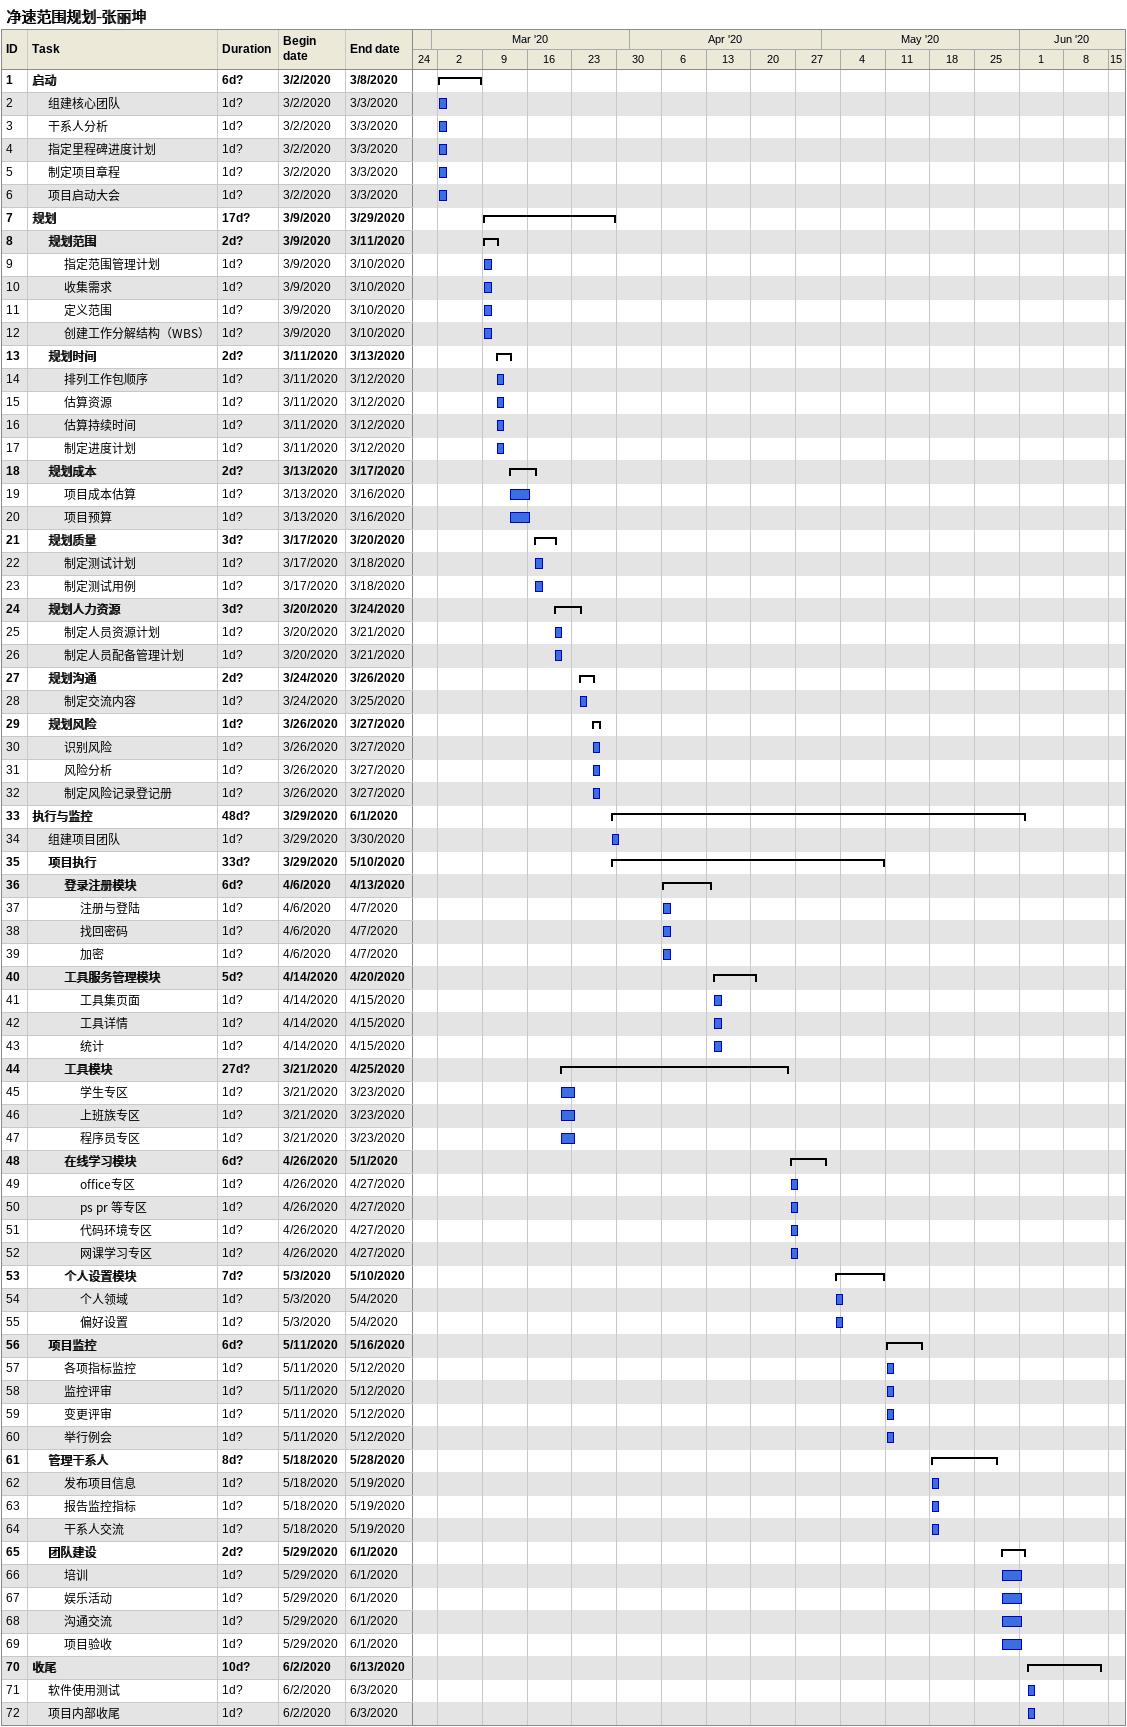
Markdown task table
净速范围规划-张丽坤

| ID | Level | Task | Duration | Start | Finish |
|---|---|---|---|---|---|
| 1 | 1 | **启动** | 6d? | 2020-03-02 | 2020-03-08 |
| 2 | 2 | 组建核心团队 | 1d? | 2020-03-02 | 2020-03-03 |
| 3 | 2 | 干系人分析 | 1d? | 2020-03-02 | 2020-03-03 |
| 4 | 2 | 指定里程碑进度计划 | 1d? | 2020-03-02 | 2020-03-03 |
| 5 | 2 | 制定项目章程 | 1d? | 2020-03-02 | 2020-03-03 |
| 6 | 2 | 项目启动大会 | 1d? | 2020-03-02 | 2020-03-03 |
| 7 | 1 | **规划** | 17d? | 2020-03-09 | 2020-03-29 |
| 8 | 2 | **规划范围** | 2d? | 2020-03-09 | 2020-03-11 |
| 9 | 3 | 指定范围管理计划 | 1d? | 2020-03-09 | 2020-03-10 |
| 10 | 3 | 收集需求 | 1d? | 2020-03-09 | 2020-03-10 |
| 11 | 3 | 定义范围 | 1d? | 2020-03-09 | 2020-03-10 |
| 12 | 3 | 创建工作分解结构（WBS） | 1d? | 2020-03-09 | 2020-03-10 |
| 13 | 2 | **规划时间** | 2d? | 2020-03-11 | 2020-03-13 |
| 14 | 3 | 排列工作包顺序 | 1d? | 2020-03-11 | 2020-03-12 |
| 15 | 3 | 估算资源 | 1d? | 2020-03-11 | 2020-03-12 |
| 16 | 3 | 估算持续时间 | 1d? | 2020-03-11 | 2020-03-12 |
| 17 | 3 | 制定进度计划 | 1d? | 2020-03-11 | 2020-03-12 |
| 18 | 2 | **规划成本** | 2d? | 2020-03-13 | 2020-03-17 |
| 19 | 3 | 项目成本估算 | 1d? | 2020-03-13 | 2020-03-16 |
| 20 | 3 | 项目预算 | 1d? | 2020-03-13 | 2020-03-16 |
| 21 | 2 | **规划质量** | 3d? | 2020-03-17 | 2020-03-20 |
| 22 | 3 | 制定测试计划 | 1d? | 2020-03-17 | 2020-03-18 |
| 23 | 3 | 制定测试用例 | 1d? | 2020-03-17 | 2020-03-18 |
| 24 | 2 | **规划人力资源** | 3d? | 2020-03-20 | 2020-03-24 |
| 25 | 3 | 制定人员资源计划 | 1d? | 2020-03-20 | 2020-03-21 |
| 26 | 3 | 制定人员配备管理计划 | 1d? | 2020-03-20 | 2020-03-21 |
| 27 | 2 | **规划沟通** | 2d? | 2020-03-24 | 2020-03-26 |
| 28 | 3 | 制定交流内容 | 1d? | 2020-03-24 | 2020-03-25 |
| 29 | 2 | **规划风险** | 1d? | 2020-03-26 | 2020-03-27 |
| 30 | 3 | 识别风险 | 1d? | 2020-03-26 | 2020-03-27 |
| 31 | 3 | 风险分析 | 1d? | 2020-03-26 | 2020-03-27 |
| 32 | 3 | 制定风险记录登记册 | 1d? | 2020-03-26 | 2020-03-27 |
| 33 | 1 | **执行与监控** | 48d? | 2020-03-29 | 2020-06-01 |
| 34 | 2 | 组建项目团队 | 1d? | 2020-03-29 | 2020-03-30 |
| 35 | 2 | **项目执行** | 33d? | 2020-03-29 | 2020-05-10 |
| 36 | 3 | **登录注册模块** | 6d? | 2020-04-06 | 2020-04-13 |
| 37 | 4 | 注册与登陆 | 1d? | 2020-04-06 | 2020-04-07 |
| 38 | 4 | 找回密码 | 1d? | 2020-04-06 | 2020-04-07 |
| 39 | 4 | 加密 | 1d? | 2020-04-06 | 2020-04-07 |
| 40 | 3 | **工具服务管理模块** | 5d? | 2020-04-14 | 2020-04-20 |
| 41 | 4 | 工具集页面 | 1d? | 2020-04-14 | 2020-04-15 |
| 42 | 4 | 工具详情 | 1d? | 2020-04-14 | 2020-04-15 |
| 43 | 4 | 统计 | 1d? | 2020-04-14 | 2020-04-15 |
| 44 | 3 | **工具模块** | 27d? | 2020-03-21 | 2020-04-25 |
| 45 | 4 | 学生专区 | 1d? | 2020-03-21 | 2020-03-23 |
| 46 | 4 | 上班族专区 | 1d? | 2020-03-21 | 2020-03-23 |
| 47 | 4 | 程序员专区 | 1d? | 2020-03-21 | 2020-03-23 |
| 48 | 3 | **在线学习模块** | 6d? | 2020-04-26 | 2020-05-01 |
| 49 | 4 | office专区 | 1d? | 2020-04-26 | 2020-04-27 |
| 50 | 4 | ps pr 等专区 | 1d? | 2020-04-26 | 2020-04-27 |
| 51 | 4 | 代码环境专区 | 1d? | 2020-04-26 | 2020-04-27 |
| 52 | 4 | 网课学习专区 | 1d? | 2020-04-26 | 2020-04-27 |
| 53 | 3 | **个人设置模块** | 7d? | 2020-05-03 | 2020-05-10 |
| 54 | 4 | 个人领域 | 1d? | 2020-05-03 | 2020-05-04 |
| 55 | 4 | 偏好设置 | 1d? | 2020-05-03 | 2020-05-04 |
| 56 | 2 | **项目监控** | 6d? | 2020-05-11 | 2020-05-16 |
| 57 | 3 | 各项指标监控 | 1d? | 2020-05-11 | 2020-05-12 |
| 58 | 3 | 监控评审 | 1d? | 2020-05-11 | 2020-05-12 |
| 59 | 3 | 变更评审 | 1d? | 2020-05-11 | 2020-05-12 |
| 60 | 3 | 举行例会 | 1d? | 2020-05-11 | 2020-05-12 |
| 61 | 2 | **管理干系人** | 8d? | 2020-05-18 | 2020-05-28 |
| 62 | 3 | 发布项目信息 | 1d? | 2020-05-18 | 2020-05-19 |
| 63 | 3 | 报告监控指标 | 1d? | 2020-05-18 | 2020-05-19 |
| 64 | 3 | 干系人交流 | 1d? | 2020-05-18 | 2020-05-19 |
| 65 | 2 | **团队建设** | 2d? | 2020-05-29 | 2020-06-01 |
| 66 | 3 | 培训 | 1d? | 2020-05-29 | 2020-06-01 |
| 67 | 3 | 娱乐活动 | 1d? | 2020-05-29 | 2020-06-01 |
| 68 | 3 | 沟通交流 | 1d? | 2020-05-29 | 2020-06-01 |
| 69 | 3 | 项目验收 | 1d? | 2020-05-29 | 2020-06-01 |
| 70 | 1 | **收尾** | 10d? | 2020-06-02 | 2020-06-13 |
| 71 | 2 | 软件使用测试 | 1d? | 2020-06-02 | 2020-06-03 |
| 72 | 2 | 项目内部收尾 | 1d? | 2020-06-02 | 2020-06-03 |
